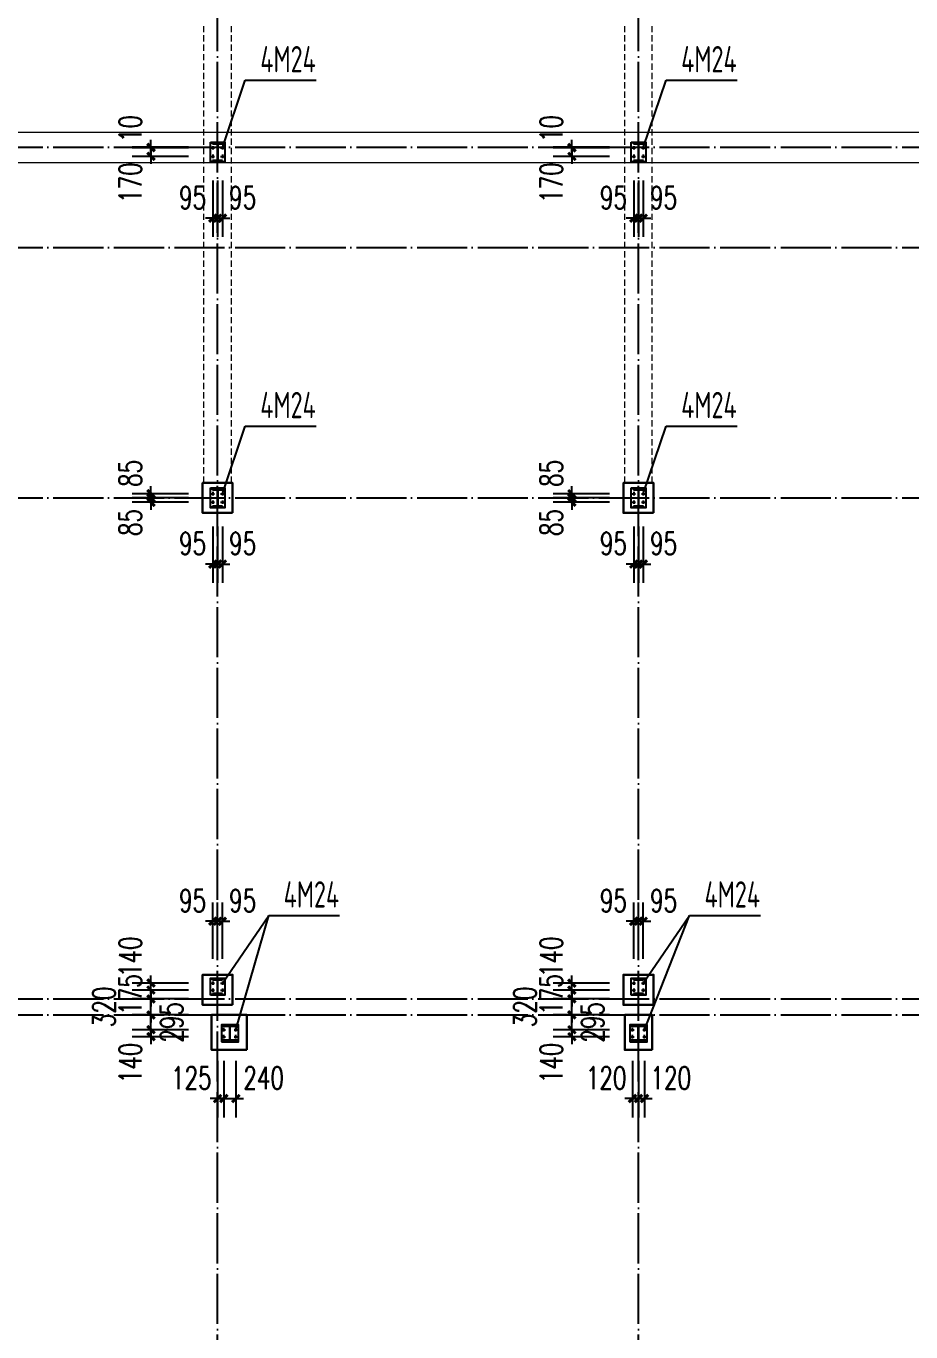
# Model space of a CAD drawing. Extents: x 712773 to 1022356, y -298958 to 209542.
# Drawn here: x 941569 to 959227, y -9565 to 16503 of the extents above; entities that cross this region are included whole.
import ezdxf

# ---------------------------------------------------------------- set-up
doc = ezdxf.new("R2010")
doc.units = 0
doc.header["$LTSCALE"] = 500
doc.header["$MEASUREMENT"] = 0
doc.linetypes.add('DOTE', pattern=[2.42, 2, -0.2, 0.02, -0.2])
doc.linetypes.add('HIDDEN', pattern=[0.375, 0.25, -0.125])
doc.layers.get('0').update_dxf_attribs({"linetype": 'CONTINUOUS'})
doc.layers.get('DEFPOINTS').update_dxf_attribs({"linetype": 'CONTINUOUS'})
for name, color, linetype, lineweight in [('0S-柱-线', 50, 'CONTINUOUS', 30), ('0S-梁-不可见', 4, 'HIDDEN', 18), ('0S-梁-线', 5, 'CONTINUOUS', 18), ('10', 7, 'CONTINUOUS', 18)]:
    doc.layers.add(name, color=color, linetype=linetype, lineweight=lineweight)
for name, color, linetype in [('DIM_LEAD', 3, 'CONTINUOUS'), ('DOTE', 1, 'DOTE'), ('PUB_DIM', 3, 'CONTINUOUS'), ('PUB_TEXT', 7, 'CONTINUOUS'), ('钢架', 7, 'CONTINUOUS')]:
    doc.layers.add(name, color=color, linetype=linetype)
doc.styles.add('_TCH_DIM_T3', font='SIMPLEX', dxfattribs={"width": 0.705882, "bigfont": 'GBCBIG'})
doc.styles.add('TSSD_Rein', font='tssdeng.shx', dxfattribs={"width": 0.7, "bigfont": 'hztxt.shx'})
doc.dimstyles.new('_TCH_ARCH&&150', dxfattribs={"dimtxt": 446.25, "dimasz": 150, "dimexe": 375, "dimexo": 450, "dimgap": 189.375, "dimtad": 1, "dimdec": 0, "dimzin": 0, "dimdsep": 46, "dimtxsty": '_TCH_DIM_T3', "dimblk": 'ARCHTICK', "dimcen": 0.09, "dimclrt": 7, "dimazin": 2, "dimtfac": 1, "dimtdec": 0, "dimtix": 1, "dimtmove": 2, "dimatfit": 3, "dimfxl": 0, "dimtolj": 1, "dimtzin": 0, "dimarcsym": 0})

# ---------------------------------------------------------------- blocks, each defined once
blk = doc.blocks.new('esggberbgsbgs')
for p, q in [((930681, -1545), (930751, -1545)), ((930716, -1510), (930716, -1580)), ((930871, -1545), (930941, -1545)), ((930906, -1510), (930906, -1580)), ((930681, -1685), (930751, -1685)), ((930716, -1650), (930716, -1720)), ((930871, -1685), (930941, -1685)), ((930906, -1650), (930906, -1720))]:
    blk.add_line(p, q)
at = {"layer": '10', "color": 1}
for centre in [(930716, -1545), (930906, -1545), (930716, -1685), (930906, -1685)]:
    blk.add_circle(centre, 13, dxfattribs=at)
blk = doc.blocks.new('segagvsegrgbes')
for p, q in [((930074, 1044), (930074, 974)), ((930264, 1044), (930264, 974)), ((930039, 1009), (930109, 1009)), ((930039, 839), (930109, 839)), ((930074, 874), (930074, 804)), ((930229, 1009), (930299, 1009)), ((930229, 839), (930299, 839)), ((930264, 874), (930264, 804))]:
    blk.add_line(p, q)
at = {"layer": '10', "color": 1}
for centre in [(930074, 1009), (930074, 839), (930264, 1009), (930264, 839)]:
    blk.add_circle(centre, 13, dxfattribs=at)
blk = doc.blocks.new('awtgagwega')
for p, q in [((1003782, -386323), (1003782, -386393)), ((1004022, -386323), (1004022, -386393)), ((1003747, -386358), (1003817, -386358)), ((1003747, -386498), (1003817, -386498)), ((1003782, -386463), (1003782, -386533)), ((1003987, -386358), (1004057, -386358)), ((1003987, -386498), (1004057, -386498)), ((1004022, -386463), (1004022, -386533))]:
    blk.add_line(p, q)
at = {"layer": '10', "color": 1}
for centre in [(1003782, -386358), (1003782, -386498), (1004022, -386358), (1004022, -386498)]:
    blk.add_circle(centre, 13, dxfattribs=at)
at = {"layer": '钢架', "color": 4}
for p, q in [((1003752, -386283), (1004052, -386283)), ((1003752, -386297), (1003752, -386283)), ((1003752, -386297), (1004052, -386297)), ((1003898, -386297), (1003898, -386559)), ((1003906, -386297), (1003906, -386559)), ((1004052, -386283), (1004052, -386297)), ((1004052, -386559), (1003752, -386559)), ((1003752, -386573), (1003752, -386559)), ((1004052, -386573), (1003752, -386573)), ((1004052, -386559), (1004052, -386573))]:
    blk.add_line(p, q, dxfattribs=at)
at = {"layer": '钢架'}
blk.add_lwpolyline([(1003732, -386258), (1004072, -386258), (1004072, -386598), (1003732, -386598)], close=True, dxfattribs=at)
blk = doc.blocks.new('sergsbgegberbsegb')
at = {"layer": '0S-梁-不可见'}
for p, q in [((1001890, -262753), (1001890, -253633)), ((1002440, -262753), (1002440, -253633)), ((1010290, -262753), (1010290, -253633)), ((1010840, -262753), (1010840, -253633))]:
    blk.add_line(p, q, dxfattribs=at)
at = {"layer": '0S-梁-线'}
for p, q in [((985245, -255753), (1027285, -255753)), ((985245, -256353), (1027285, -256353))]:
    blk.add_line(p, q, dxfattribs=at)
blk = doc.blocks.new('_ArchTick')
at = {"color": 0, "linetype": 'ByBlock', "const_width": 0.4}
blk.add_lwpolyline([(-0.5, -0.5), (0.5, 0.5)], dxfattribs=at)
blk = doc.blocks.new('*D719')
at = {"layer": 'DEFPOINTS', "color": 0, "transparency": 16777216}
for p in [(945296, 13868), (945391, 13868), (945391, 12668)]:
    blk.add_point(p, dxfattribs=at)
at = {"layer": 'PUB_DIM', "color": 0, "lineweight": -2, "transparency": 16777216}
for p, q in [((945296, 13418), (945296, 12293)), ((945391, 13418), (945391, 12293)), ((945296, 12668), (945146, 12668)), ((945296, 12668), (945391, 12668)), ((945391, 12668), (945541, 12668))]:
    blk.add_line(p, q, dxfattribs=at)
at = {"layer": 'PUB_DIM', "color": 0, "lineweight": -2, "transparency": 16777216, "xscale": 150, "yscale": 150, "zscale": 150}
blk.add_blockref('_ArchTick', (945296, 12668), dxfattribs=at)
at = {"layer": 'PUB_DIM', "color": 0, "lineweight": -2, "transparency": 16777216, "xscale": 150, "yscale": 150, "zscale": 150, "rotation": 180}
blk.add_blockref('_ArchTick', (945391, 12668), dxfattribs=at)
at = {"layer": 'PUB_DIM', "color": 7, "transparency": 16777216, "insert": (944891, 13080), "char_height": 446.2, "attachment_point": 5, "style": '_TCH_DIM_T3'}
blk.add_mtext('\\A1;95', dxfattribs=at)
blk = doc.blocks.new('*D720')
at = {"layer": 'DEFPOINTS', "color": 0, "transparency": 16777216}
for p in [(945391, 13868), (945486, 13868), (945486, 12668)]:
    blk.add_point(p, dxfattribs=at)
at = {"layer": 'PUB_DIM', "color": 0, "lineweight": -2, "transparency": 16777216}
for p, q in [((945391, 13418), (945391, 12293)), ((945486, 13418), (945486, 12293)), ((945391, 12668), (945241, 12668)), ((945391, 12668), (945486, 12668)), ((945486, 12668), (945636, 12668))]:
    blk.add_line(p, q, dxfattribs=at)
at = {"layer": 'PUB_DIM', "color": 0, "lineweight": -2, "transparency": 16777216, "xscale": 150, "yscale": 150, "zscale": 150}
blk.add_blockref('_ArchTick', (945391, 12668), dxfattribs=at)
at = {"layer": 'PUB_DIM', "color": 0, "lineweight": -2, "transparency": 16777216, "xscale": 150, "yscale": 150, "zscale": 150, "rotation": 180}
blk.add_blockref('_ArchTick', (945486, 12668), dxfattribs=at)
at = {"layer": 'PUB_DIM', "color": 7, "transparency": 16777216, "insert": (945891, 13080), "char_height": 446.2, "attachment_point": 5, "style": '_TCH_DIM_T3'}
blk.add_mtext('\\A1;95', dxfattribs=at)
blk = doc.blocks.new('*D721')
at = {"layer": 'DEFPOINTS', "color": 0, "transparency": 16777216}
for p in [(953696, 13868), (953791, 13868), (953791, 12668)]:
    blk.add_point(p, dxfattribs=at)
at = {"layer": 'PUB_DIM', "color": 0, "lineweight": -2, "transparency": 16777216}
for p, q in [((953696, 13418), (953696, 12293)), ((953791, 13418), (953791, 12293)), ((953696, 12668), (953546, 12668)), ((953696, 12668), (953791, 12668)), ((953791, 12668), (953941, 12668))]:
    blk.add_line(p, q, dxfattribs=at)
at = {"layer": 'PUB_DIM', "color": 0, "lineweight": -2, "transparency": 16777216, "xscale": 150, "yscale": 150, "zscale": 150}
blk.add_blockref('_ArchTick', (953696, 12668), dxfattribs=at)
at = {"layer": 'PUB_DIM', "color": 0, "lineweight": -2, "transparency": 16777216, "xscale": 150, "yscale": 150, "zscale": 150, "rotation": 180}
blk.add_blockref('_ArchTick', (953791, 12668), dxfattribs=at)
at = {"layer": 'PUB_DIM', "color": 7, "transparency": 16777216, "insert": (953291, 13080), "char_height": 446.2, "attachment_point": 5, "style": '_TCH_DIM_T3'}
blk.add_mtext('\\A1;95', dxfattribs=at)
blk = doc.blocks.new('*D722')
at = {"layer": 'DEFPOINTS', "color": 0, "transparency": 16777216}
for p in [(953791, 13868), (953886, 13868), (953886, 12668)]:
    blk.add_point(p, dxfattribs=at)
at = {"layer": 'PUB_DIM', "color": 0, "lineweight": -2, "transparency": 16777216}
for p, q in [((953791, 13418), (953791, 12293)), ((953886, 13418), (953886, 12293)), ((953791, 12668), (953641, 12668)), ((953791, 12668), (953886, 12668)), ((953886, 12668), (954036, 12668))]:
    blk.add_line(p, q, dxfattribs=at)
at = {"layer": 'PUB_DIM', "color": 0, "lineweight": -2, "transparency": 16777216, "xscale": 150, "yscale": 150, "zscale": 150}
blk.add_blockref('_ArchTick', (953791, 12668), dxfattribs=at)
at = {"layer": 'PUB_DIM', "color": 0, "lineweight": -2, "transparency": 16777216, "xscale": 150, "yscale": 150, "zscale": 150, "rotation": 180}
blk.add_blockref('_ArchTick', (953886, 12668), dxfattribs=at)
at = {"layer": 'PUB_DIM', "color": 7, "transparency": 16777216, "insert": (954291, 13080), "char_height": 446.2, "attachment_point": 5, "style": '_TCH_DIM_T3'}
blk.add_mtext('\\A1;95', dxfattribs=at)
blk = doc.blocks.new('*D735')
at = {"layer": 'DEFPOINTS', "color": 0, "transparency": 16777216}
for p in [(945296, 6963), (945391, 6963), (945391, 5763)]:
    blk.add_point(p, dxfattribs=at)
at = {"layer": 'PUB_DIM', "color": 0, "lineweight": -2, "transparency": 16777216}
for p, q in [((945296, 6513), (945296, 5388)), ((945391, 6513), (945391, 5388)), ((945296, 5763), (945146, 5763)), ((945296, 5763), (945391, 5763)), ((945391, 5763), (945541, 5763))]:
    blk.add_line(p, q, dxfattribs=at)
at = {"layer": 'PUB_DIM', "color": 0, "lineweight": -2, "transparency": 16777216, "xscale": 150, "yscale": 150, "zscale": 150}
blk.add_blockref('_ArchTick', (945296, 5763), dxfattribs=at)
at = {"layer": 'PUB_DIM', "color": 0, "lineweight": -2, "transparency": 16777216, "xscale": 150, "yscale": 150, "zscale": 150, "rotation": 180}
blk.add_blockref('_ArchTick', (945391, 5763), dxfattribs=at)
at = {"layer": 'PUB_DIM', "color": 7, "transparency": 16777216, "insert": (944891, 6175), "char_height": 446.2, "attachment_point": 5, "style": '_TCH_DIM_T3'}
blk.add_mtext('\\A1;95', dxfattribs=at)
blk = doc.blocks.new('*D736')
at = {"layer": 'DEFPOINTS', "color": 0, "transparency": 16777216}
for p in [(945391, 6963), (945486, 6963), (945486, 5763)]:
    blk.add_point(p, dxfattribs=at)
at = {"layer": 'PUB_DIM', "color": 0, "lineweight": -2, "transparency": 16777216}
for p, q in [((945391, 6513), (945391, 5388)), ((945486, 6513), (945486, 5388)), ((945391, 5763), (945241, 5763)), ((945391, 5763), (945486, 5763)), ((945486, 5763), (945636, 5763))]:
    blk.add_line(p, q, dxfattribs=at)
at = {"layer": 'PUB_DIM', "color": 0, "lineweight": -2, "transparency": 16777216, "xscale": 150, "yscale": 150, "zscale": 150}
blk.add_blockref('_ArchTick', (945391, 5763), dxfattribs=at)
at = {"layer": 'PUB_DIM', "color": 0, "lineweight": -2, "transparency": 16777216, "xscale": 150, "yscale": 150, "zscale": 150, "rotation": 180}
blk.add_blockref('_ArchTick', (945486, 5763), dxfattribs=at)
at = {"layer": 'PUB_DIM', "color": 7, "transparency": 16777216, "insert": (945891, 6175), "char_height": 446.2, "attachment_point": 5, "style": '_TCH_DIM_T3'}
blk.add_mtext('\\A1;95', dxfattribs=at)
blk = doc.blocks.new('*D737')
at = {"layer": 'DEFPOINTS', "color": 0, "transparency": 16777216}
for p in [(944061, 7083), (945261, 7083), (945261, 6998)]:
    blk.add_point(p, dxfattribs=at)
at = {"layer": 'PUB_DIM', "color": 0, "lineweight": -2, "transparency": 16777216}
for p, q in [((944811, 7083), (943686, 7083)), ((944061, 7083), (944061, 7233)), ((944061, 6998), (944061, 7083)), ((944811, 6998), (943686, 6998)), ((944061, 6998), (944061, 6848))]:
    blk.add_line(p, q, dxfattribs=at)
at = {"layer": 'PUB_DIM', "color": 0, "lineweight": -2, "transparency": 16777216, "xscale": 150, "yscale": 150, "zscale": 150}
for p, rotation in [((944061, 7083), 270), ((944061, 6998), 90)]:
    blk.add_blockref('_ArchTick', p, dxfattribs=dict(at, rotation=rotation))
at = {"layer": 'PUB_DIM', "color": 7, "transparency": 16777216, "insert": (943649, 6593), "char_height": 446.2, "attachment_point": 5, "rotation": 90, "style": '_TCH_DIM_T3'}
blk.add_mtext('\\A1;85', dxfattribs=at)
blk = doc.blocks.new('*D738')
at = {"layer": 'DEFPOINTS', "color": 0, "transparency": 16777216}
for p in [(944061, 7168), (945261, 7168), (945261, 7083)]:
    blk.add_point(p, dxfattribs=at)
at = {"layer": 'PUB_DIM', "color": 0, "lineweight": -2, "transparency": 16777216}
for p, q in [((944061, 7168), (944061, 7318)), ((944811, 7168), (943686, 7168)), ((944811, 7083), (943686, 7083)), ((944061, 7083), (944061, 7168)), ((944061, 7083), (944061, 6933))]:
    blk.add_line(p, q, dxfattribs=at)
at = {"layer": 'PUB_DIM', "color": 0, "lineweight": -2, "transparency": 16777216, "xscale": 150, "yscale": 150, "zscale": 150}
for p, rotation in [((944061, 7168), 270), ((944061, 7083), 90)]:
    blk.add_blockref('_ArchTick', p, dxfattribs=dict(at, rotation=rotation))
at = {"layer": 'PUB_DIM', "color": 7, "transparency": 16777216, "insert": (943649, 7573), "char_height": 446.2, "attachment_point": 5, "rotation": 90, "style": '_TCH_DIM_T3'}
blk.add_mtext('\\A1;85', dxfattribs=at)
blk = doc.blocks.new('*D739')
at = {"layer": 'DEFPOINTS', "color": 0, "transparency": 16777216}
for p in [(953696, 6963), (953791, 6963), (953791, 5763)]:
    blk.add_point(p, dxfattribs=at)
at = {"layer": 'PUB_DIM', "color": 0, "lineweight": -2, "transparency": 16777216}
for p, q in [((953696, 6513), (953696, 5388)), ((953791, 6513), (953791, 5388)), ((953696, 5763), (953546, 5763)), ((953696, 5763), (953791, 5763)), ((953791, 5763), (953941, 5763))]:
    blk.add_line(p, q, dxfattribs=at)
at = {"layer": 'PUB_DIM', "color": 0, "lineweight": -2, "transparency": 16777216, "xscale": 150, "yscale": 150, "zscale": 150}
blk.add_blockref('_ArchTick', (953696, 5763), dxfattribs=at)
at = {"layer": 'PUB_DIM', "color": 0, "lineweight": -2, "transparency": 16777216, "xscale": 150, "yscale": 150, "zscale": 150, "rotation": 180}
blk.add_blockref('_ArchTick', (953791, 5763), dxfattribs=at)
at = {"layer": 'PUB_DIM', "color": 7, "transparency": 16777216, "insert": (953291, 6175), "char_height": 446.2, "attachment_point": 5, "style": '_TCH_DIM_T3'}
blk.add_mtext('\\A1;95', dxfattribs=at)
blk = doc.blocks.new('*D740')
at = {"layer": 'DEFPOINTS', "color": 0, "transparency": 16777216}
for p in [(953791, 6963), (953886, 6963), (953886, 5763)]:
    blk.add_point(p, dxfattribs=at)
at = {"layer": 'PUB_DIM', "color": 0, "lineweight": -2, "transparency": 16777216}
for p, q in [((953791, 6513), (953791, 5388)), ((953886, 6513), (953886, 5388)), ((953791, 5763), (953641, 5763)), ((953791, 5763), (953886, 5763)), ((953886, 5763), (954036, 5763))]:
    blk.add_line(p, q, dxfattribs=at)
at = {"layer": 'PUB_DIM', "color": 0, "lineweight": -2, "transparency": 16777216, "xscale": 150, "yscale": 150, "zscale": 150}
blk.add_blockref('_ArchTick', (953791, 5763), dxfattribs=at)
at = {"layer": 'PUB_DIM', "color": 0, "lineweight": -2, "transparency": 16777216, "xscale": 150, "yscale": 150, "zscale": 150, "rotation": 180}
blk.add_blockref('_ArchTick', (953886, 5763), dxfattribs=at)
at = {"layer": 'PUB_DIM', "color": 7, "transparency": 16777216, "insert": (954291, 6175), "char_height": 446.2, "attachment_point": 5, "style": '_TCH_DIM_T3'}
blk.add_mtext('\\A1;95', dxfattribs=at)
blk = doc.blocks.new('*D741')
at = {"layer": 'DEFPOINTS', "color": 0, "transparency": 16777216}
for p in [(952461, 7083), (953661, 7083), (953661, 6998)]:
    blk.add_point(p, dxfattribs=at)
at = {"layer": 'PUB_DIM', "color": 0, "lineweight": -2, "transparency": 16777216}
for p, q in [((953211, 7083), (952086, 7083)), ((952461, 7083), (952461, 7233)), ((952461, 6998), (952461, 7083)), ((953211, 6998), (952086, 6998)), ((952461, 6998), (952461, 6848))]:
    blk.add_line(p, q, dxfattribs=at)
at = {"layer": 'PUB_DIM', "color": 0, "lineweight": -2, "transparency": 16777216, "xscale": 150, "yscale": 150, "zscale": 150}
for p, rotation in [((952461, 7083), 270), ((952461, 6998), 90)]:
    blk.add_blockref('_ArchTick', p, dxfattribs=dict(at, rotation=rotation))
at = {"layer": 'PUB_DIM', "color": 7, "transparency": 16777216, "insert": (952049, 6593), "char_height": 446.2, "attachment_point": 5, "rotation": 90, "style": '_TCH_DIM_T3'}
blk.add_mtext('\\A1;85', dxfattribs=at)
blk = doc.blocks.new('*D742')
at = {"layer": 'DEFPOINTS', "color": 0, "transparency": 16777216}
for p in [(952461, 7168), (953661, 7168), (953661, 7083)]:
    blk.add_point(p, dxfattribs=at)
at = {"layer": 'PUB_DIM', "color": 0, "lineweight": -2, "transparency": 16777216}
for p, q in [((952461, 7168), (952461, 7318)), ((953211, 7168), (952086, 7168)), ((953211, 7083), (952086, 7083)), ((952461, 7083), (952461, 7168)), ((952461, 7083), (952461, 6933))]:
    blk.add_line(p, q, dxfattribs=at)
at = {"layer": 'PUB_DIM', "color": 0, "lineweight": -2, "transparency": 16777216, "xscale": 150, "yscale": 150, "zscale": 150}
for p, rotation in [((952461, 7168), 270), ((952461, 7083), 90)]:
    blk.add_blockref('_ArchTick', p, dxfattribs=dict(at, rotation=rotation))
at = {"layer": 'PUB_DIM', "color": 7, "transparency": 16777216, "insert": (952049, 7573), "char_height": 446.2, "attachment_point": 5, "rotation": 90, "style": '_TCH_DIM_T3'}
blk.add_mtext('\\A1;85', dxfattribs=at)
blk = doc.blocks.new('*D759')
at = {"layer": 'DEFPOINTS', "color": 0, "transparency": 16777216}
for p in [(945391, -3707), (945516, -3707), (945516, -4907)]:
    blk.add_point(p, dxfattribs=at)
at = {"layer": 'PUB_DIM', "color": 0, "lineweight": -2, "transparency": 16777216}
for p, q in [((945391, -4157), (945391, -5282)), ((945516, -4157), (945516, -5282)), ((945391, -4907), (945241, -4907)), ((945391, -4907), (945516, -4907)), ((945516, -4907), (945666, -4907))]:
    blk.add_line(p, q, dxfattribs=at)
at = {"layer": 'PUB_DIM', "color": 0, "lineweight": -2, "transparency": 16777216, "xscale": 150, "yscale": 150, "zscale": 150}
blk.add_blockref('_ArchTick', (945391, -4907), dxfattribs=at)
at = {"layer": 'PUB_DIM', "color": 0, "lineweight": -2, "transparency": 16777216, "xscale": 150, "yscale": 150, "zscale": 150, "rotation": 180}
blk.add_blockref('_ArchTick', (945516, -4907), dxfattribs=at)
at = {"layer": 'PUB_DIM', "color": 7, "transparency": 16777216, "insert": (944866, -4495), "char_height": 446.2, "attachment_point": 5, "style": '_TCH_DIM_T3'}
blk.add_mtext('\\A1;125', dxfattribs=at)
blk = doc.blocks.new('*D760')
at = {"layer": 'DEFPOINTS', "color": 0, "transparency": 16777216}
for p in [(945516, -3707), (945756, -3707), (945756, -4907)]:
    blk.add_point(p, dxfattribs=at)
at = {"layer": 'PUB_DIM', "color": 0, "lineweight": -2, "transparency": 16777216}
for p, q in [((945516, -4157), (945516, -5282)), ((945756, -4157), (945756, -5282)), ((945516, -4907), (945366, -4907)), ((945516, -4907), (945756, -4907)), ((945756, -4907), (945906, -4907))]:
    blk.add_line(p, q, dxfattribs=at)
at = {"layer": 'PUB_DIM', "color": 0, "lineweight": -2, "transparency": 16777216, "xscale": 150, "yscale": 150, "zscale": 150}
blk.add_blockref('_ArchTick', (945516, -4907), dxfattribs=at)
at = {"layer": 'PUB_DIM', "color": 0, "lineweight": -2, "transparency": 16777216, "xscale": 150, "yscale": 150, "zscale": 150, "rotation": 180}
blk.add_blockref('_ArchTick', (945756, -4907), dxfattribs=at)
at = {"layer": 'PUB_DIM', "color": 7, "transparency": 16777216, "insert": (946311, -4495), "char_height": 446.2, "attachment_point": 5, "style": '_TCH_DIM_T3'}
blk.add_mtext('\\A1;240', dxfattribs=at)
blk = doc.blocks.new('*D761')
at = {"layer": 'DEFPOINTS', "color": 0, "transparency": 16777216}
for p in [(944061, -2602), (945261, -2602), (945261, -2742)]:
    blk.add_point(p, dxfattribs=at)
at = {"layer": 'PUB_DIM', "color": 0, "lineweight": -2, "transparency": 16777216}
for p, q in [((944811, -2602), (943686, -2602)), ((944061, -2602), (944061, -2452)), ((944061, -2742), (944061, -2602)), ((944811, -2742), (943686, -2742)), ((944061, -2742), (944061, -2892))]:
    blk.add_line(p, q, dxfattribs=at)
at = {"layer": 'PUB_DIM', "color": 0, "lineweight": -2, "transparency": 16777216, "xscale": 150, "yscale": 150, "zscale": 150}
for p, rotation in [((944061, -2602), 270), ((944061, -2742), 90)]:
    blk.add_blockref('_ArchTick', p, dxfattribs=dict(at, rotation=rotation))
at = {"layer": 'PUB_DIM', "color": 7, "transparency": 16777216, "insert": (943649, -2077), "char_height": 446.2, "attachment_point": 5, "rotation": 90, "style": '_TCH_DIM_T3'}
blk.add_mtext('\\A1;140', dxfattribs=at)
blk = doc.blocks.new('*D762')
at = {"layer": 'DEFPOINTS', "color": 0, "transparency": 16777216}
for p in [(944061, -2742), (945261, -2742), (945261, -2917)]:
    blk.add_point(p, dxfattribs=at)
at = {"layer": 'PUB_DIM', "color": 0, "lineweight": -2, "transparency": 16777216}
for p, q in [((944061, -2742), (944061, -2592)), ((944811, -2742), (943686, -2742)), ((944061, -2917), (944061, -2742)), ((944811, -2917), (943686, -2917)), ((944061, -2917), (944061, -3067))]:
    blk.add_line(p, q, dxfattribs=at)
at = {"layer": 'PUB_DIM', "color": 0, "lineweight": -2, "transparency": 16777216, "xscale": 150, "yscale": 150, "zscale": 150}
for p, rotation in [((944061, -2742), 270), ((944061, -2917), 90)]:
    blk.add_blockref('_ArchTick', p, dxfattribs=dict(at, rotation=rotation))
at = {"layer": 'PUB_DIM', "color": 7, "transparency": 16777216, "insert": (943649, -2830), "char_height": 446.2, "attachment_point": 5, "rotation": 90, "style": '_TCH_DIM_T3'}
blk.add_mtext('\\A1;175', dxfattribs=at)
blk = doc.blocks.new('*D763')
at = {"layer": 'DEFPOINTS', "color": 0, "transparency": 16777216}
for p in [(944061, -2917), (945261, -2917), (945261, -3237)]:
    blk.add_point(p, dxfattribs=at)
at = {"layer": 'PUB_DIM', "color": 0, "lineweight": -2, "transparency": 16777216}
for p, q in [((944061, -2917), (944061, -2767)), ((944811, -2917), (943686, -2917)), ((944061, -3237), (944061, -2917)), ((944811, -3237), (943686, -3237)), ((944061, -3237), (944061, -3387))]:
    blk.add_line(p, q, dxfattribs=at)
at = {"layer": 'PUB_DIM', "color": 0, "lineweight": -2, "transparency": 16777216, "xscale": 150, "yscale": 150, "zscale": 150}
for p, rotation in [((944061, -2917), 270), ((944061, -3237), 90)]:
    blk.add_blockref('_ArchTick', p, dxfattribs=dict(at, rotation=rotation))
at = {"layer": 'PUB_DIM', "color": 7, "transparency": 16777216, "insert": (943124, -3077), "char_height": 446.2, "attachment_point": 5, "rotation": 90, "style": '_TCH_DIM_T3'}
blk.add_mtext('\\A1;320', dxfattribs=at)
blk = doc.blocks.new('*D764')
at = {"layer": 'DEFPOINTS', "color": 0, "transparency": 16777216}
for p in [(944061, -3237), (945261, -3237), (945261, -3532)]:
    blk.add_point(p, dxfattribs=at)
at = {"layer": 'PUB_DIM', "color": 0, "lineweight": -2, "transparency": 16777216}
for p, q in [((944061, -3237), (944061, -3087)), ((944811, -3237), (943686, -3237)), ((944061, -3532), (944061, -3237)), ((944811, -3532), (943686, -3532)), ((944061, -3532), (944061, -3682))]:
    blk.add_line(p, q, dxfattribs=at)
at = {"layer": 'PUB_DIM', "color": 0, "lineweight": -2, "transparency": 16777216, "xscale": 150, "yscale": 150, "zscale": 150}
for p, rotation in [((944061, -3237), 270), ((944061, -3532), 90)]:
    blk.add_blockref('_ArchTick', p, dxfattribs=dict(at, rotation=rotation))
at = {"layer": 'PUB_DIM', "color": 7, "transparency": 16777216, "insert": (944474, -3385), "char_height": 446.2, "attachment_point": 5, "rotation": 90, "style": '_TCH_DIM_T3'}
blk.add_mtext('\\A1;295', dxfattribs=at)
blk = doc.blocks.new('*D765')
at = {"layer": 'DEFPOINTS', "color": 0, "transparency": 16777216}
for p in [(944061, -3532), (945261, -3532), (945261, -3672)]:
    blk.add_point(p, dxfattribs=at)
at = {"layer": 'PUB_DIM', "color": 0, "lineweight": -2, "transparency": 16777216}
for p, q in [((944061, -3532), (944061, -3382)), ((944811, -3532), (943686, -3532)), ((944061, -3672), (944061, -3532)), ((944811, -3672), (943686, -3672)), ((944061, -3672), (944061, -3822))]:
    blk.add_line(p, q, dxfattribs=at)
at = {"layer": 'PUB_DIM', "color": 0, "lineweight": -2, "transparency": 16777216, "xscale": 150, "yscale": 150, "zscale": 150}
for p, rotation in [((944061, -3532), 270), ((944061, -3672), 90)]:
    blk.add_blockref('_ArchTick', p, dxfattribs=dict(at, rotation=rotation))
at = {"layer": 'PUB_DIM', "color": 7, "transparency": 16777216, "insert": (943649, -4197), "char_height": 446.2, "attachment_point": 5, "rotation": 90, "style": '_TCH_DIM_T3'}
blk.add_mtext('\\A1;140', dxfattribs=at)
blk = doc.blocks.new('*D766')
at = {"layer": 'DEFPOINTS', "color": 0, "transparency": 16777216}
for p in [(945391, -1367), (945296, -2567), (945391, -2567)]:
    blk.add_point(p, dxfattribs=at)
at = {"layer": 'PUB_DIM', "color": 0, "lineweight": -2, "transparency": 16777216}
for p, q in [((945296, -2117), (945296, -992)), ((945391, -2117), (945391, -992)), ((945296, -1367), (945146, -1367)), ((945296, -1367), (945391, -1367)), ((945391, -1367), (945541, -1367))]:
    blk.add_line(p, q, dxfattribs=at)
at = {"layer": 'PUB_DIM', "color": 0, "lineweight": -2, "transparency": 16777216, "xscale": 150, "yscale": 150, "zscale": 150}
blk.add_blockref('_ArchTick', (945296, -1367), dxfattribs=at)
at = {"layer": 'PUB_DIM', "color": 0, "lineweight": -2, "transparency": 16777216, "xscale": 150, "yscale": 150, "zscale": 150, "rotation": 180}
blk.add_blockref('_ArchTick', (945391, -1367), dxfattribs=at)
at = {"layer": 'PUB_DIM', "color": 7, "transparency": 16777216, "insert": (944891, -955), "char_height": 446.2, "attachment_point": 5, "style": '_TCH_DIM_T3'}
blk.add_mtext('\\A1;95', dxfattribs=at)
blk = doc.blocks.new('*D767')
at = {"layer": 'DEFPOINTS', "color": 0, "transparency": 16777216}
for p in [(945486, -1367), (945391, -2567), (945486, -2567)]:
    blk.add_point(p, dxfattribs=at)
at = {"layer": 'PUB_DIM', "color": 0, "lineweight": -2, "transparency": 16777216}
for p, q in [((945391, -2117), (945391, -992)), ((945486, -2117), (945486, -992)), ((945391, -1367), (945241, -1367)), ((945391, -1367), (945486, -1367)), ((945486, -1367), (945636, -1367))]:
    blk.add_line(p, q, dxfattribs=at)
at = {"layer": 'PUB_DIM', "color": 0, "lineweight": -2, "transparency": 16777216, "xscale": 150, "yscale": 150, "zscale": 150}
blk.add_blockref('_ArchTick', (945391, -1367), dxfattribs=at)
at = {"layer": 'PUB_DIM', "color": 0, "lineweight": -2, "transparency": 16777216, "xscale": 150, "yscale": 150, "zscale": 150, "rotation": 180}
blk.add_blockref('_ArchTick', (945486, -1367), dxfattribs=at)
at = {"layer": 'PUB_DIM', "color": 7, "transparency": 16777216, "insert": (945891, -955), "char_height": 446.2, "attachment_point": 5, "style": '_TCH_DIM_T3'}
blk.add_mtext('\\A1;95', dxfattribs=at)
blk = doc.blocks.new('*D768')
at = {"layer": 'DEFPOINTS', "color": 0, "transparency": 16777216}
for p in [(952461, -2602), (953661, -2602), (953661, -2742)]:
    blk.add_point(p, dxfattribs=at)
at = {"layer": 'PUB_DIM', "color": 0, "lineweight": -2, "transparency": 16777216}
for p, q in [((953211, -2602), (952086, -2602)), ((952461, -2602), (952461, -2452)), ((952461, -2742), (952461, -2602)), ((953211, -2742), (952086, -2742)), ((952461, -2742), (952461, -2892))]:
    blk.add_line(p, q, dxfattribs=at)
at = {"layer": 'PUB_DIM', "color": 0, "lineweight": -2, "transparency": 16777216, "xscale": 150, "yscale": 150, "zscale": 150}
for p, rotation in [((952461, -2602), 270), ((952461, -2742), 90)]:
    blk.add_blockref('_ArchTick', p, dxfattribs=dict(at, rotation=rotation))
at = {"layer": 'PUB_DIM', "color": 7, "transparency": 16777216, "insert": (952049, -2077), "char_height": 446.2, "attachment_point": 5, "rotation": 90, "style": '_TCH_DIM_T3'}
blk.add_mtext('\\A1;140', dxfattribs=at)
blk = doc.blocks.new('*D769')
at = {"layer": 'DEFPOINTS', "color": 0, "transparency": 16777216}
for p in [(952461, -2742), (953661, -2742), (953661, -2917)]:
    blk.add_point(p, dxfattribs=at)
at = {"layer": 'PUB_DIM', "color": 0, "lineweight": -2, "transparency": 16777216}
for p, q in [((952461, -2742), (952461, -2592)), ((953211, -2742), (952086, -2742)), ((952461, -2917), (952461, -2742)), ((953211, -2917), (952086, -2917)), ((952461, -2917), (952461, -3067))]:
    blk.add_line(p, q, dxfattribs=at)
at = {"layer": 'PUB_DIM', "color": 0, "lineweight": -2, "transparency": 16777216, "xscale": 150, "yscale": 150, "zscale": 150}
for p, rotation in [((952461, -2742), 270), ((952461, -2917), 90)]:
    blk.add_blockref('_ArchTick', p, dxfattribs=dict(at, rotation=rotation))
at = {"layer": 'PUB_DIM', "color": 7, "transparency": 16777216, "insert": (952049, -2830), "char_height": 446.2, "attachment_point": 5, "rotation": 90, "style": '_TCH_DIM_T3'}
blk.add_mtext('\\A1;175', dxfattribs=at)
blk = doc.blocks.new('*D770')
at = {"layer": 'DEFPOINTS', "color": 0, "transparency": 16777216}
for p in [(952461, -2917), (953661, -2917), (953661, -3237)]:
    blk.add_point(p, dxfattribs=at)
at = {"layer": 'PUB_DIM', "color": 0, "lineweight": -2, "transparency": 16777216}
for p, q in [((952461, -2917), (952461, -2767)), ((953211, -2917), (952086, -2917)), ((952461, -3237), (952461, -2917)), ((953211, -3237), (952086, -3237)), ((952461, -3237), (952461, -3387))]:
    blk.add_line(p, q, dxfattribs=at)
at = {"layer": 'PUB_DIM', "color": 0, "lineweight": -2, "transparency": 16777216, "xscale": 150, "yscale": 150, "zscale": 150}
for p, rotation in [((952461, -2917), 270), ((952461, -3237), 90)]:
    blk.add_blockref('_ArchTick', p, dxfattribs=dict(at, rotation=rotation))
at = {"layer": 'PUB_DIM', "color": 7, "transparency": 16777216, "insert": (951524, -3077), "char_height": 446.2, "attachment_point": 5, "rotation": 90, "style": '_TCH_DIM_T3'}
blk.add_mtext('\\A1;320', dxfattribs=at)
blk = doc.blocks.new('*D771')
at = {"layer": 'DEFPOINTS', "color": 0, "transparency": 16777216}
for p in [(952461, -3237), (953661, -3237), (953661, -3532)]:
    blk.add_point(p, dxfattribs=at)
at = {"layer": 'PUB_DIM', "color": 0, "lineweight": -2, "transparency": 16777216}
for p, q in [((952461, -3237), (952461, -3087)), ((953211, -3237), (952086, -3237)), ((952461, -3532), (952461, -3237)), ((953211, -3532), (952086, -3532)), ((952461, -3532), (952461, -3682))]:
    blk.add_line(p, q, dxfattribs=at)
at = {"layer": 'PUB_DIM', "color": 0, "lineweight": -2, "transparency": 16777216, "xscale": 150, "yscale": 150, "zscale": 150}
for p, rotation in [((952461, -3237), 270), ((952461, -3532), 90)]:
    blk.add_blockref('_ArchTick', p, dxfattribs=dict(at, rotation=rotation))
at = {"layer": 'PUB_DIM', "color": 7, "transparency": 16777216, "insert": (952874, -3385), "char_height": 446.2, "attachment_point": 5, "rotation": 90, "style": '_TCH_DIM_T3'}
blk.add_mtext('\\A1;295', dxfattribs=at)
blk = doc.blocks.new('*D772')
at = {"layer": 'DEFPOINTS', "color": 0, "transparency": 16777216}
for p in [(952461, -3532), (953661, -3532), (953661, -3672)]:
    blk.add_point(p, dxfattribs=at)
at = {"layer": 'PUB_DIM', "color": 0, "lineweight": -2, "transparency": 16777216}
for p, q in [((952461, -3532), (952461, -3382)), ((953211, -3532), (952086, -3532)), ((952461, -3672), (952461, -3532)), ((953211, -3672), (952086, -3672)), ((952461, -3672), (952461, -3822))]:
    blk.add_line(p, q, dxfattribs=at)
at = {"layer": 'PUB_DIM', "color": 0, "lineweight": -2, "transparency": 16777216, "xscale": 150, "yscale": 150, "zscale": 150}
for p, rotation in [((952461, -3532), 270), ((952461, -3672), 90)]:
    blk.add_blockref('_ArchTick', p, dxfattribs=dict(at, rotation=rotation))
at = {"layer": 'PUB_DIM', "color": 7, "transparency": 16777216, "insert": (952049, -4197), "char_height": 446.2, "attachment_point": 5, "rotation": 90, "style": '_TCH_DIM_T3'}
blk.add_mtext('\\A1;140', dxfattribs=at)
blk = doc.blocks.new('*D773')
at = {"layer": 'DEFPOINTS', "color": 0, "transparency": 16777216}
for p in [(953791, -1367), (953696, -2567), (953791, -2567)]:
    blk.add_point(p, dxfattribs=at)
at = {"layer": 'PUB_DIM', "color": 0, "lineweight": -2, "transparency": 16777216}
for p, q in [((953696, -2117), (953696, -992)), ((953791, -2117), (953791, -992)), ((953696, -1367), (953546, -1367)), ((953696, -1367), (953791, -1367)), ((953791, -1367), (953941, -1367))]:
    blk.add_line(p, q, dxfattribs=at)
at = {"layer": 'PUB_DIM', "color": 0, "lineweight": -2, "transparency": 16777216, "xscale": 150, "yscale": 150, "zscale": 150}
blk.add_blockref('_ArchTick', (953696, -1367), dxfattribs=at)
at = {"layer": 'PUB_DIM', "color": 0, "lineweight": -2, "transparency": 16777216, "xscale": 150, "yscale": 150, "zscale": 150, "rotation": 180}
blk.add_blockref('_ArchTick', (953791, -1367), dxfattribs=at)
at = {"layer": 'PUB_DIM', "color": 7, "transparency": 16777216, "insert": (953291, -955), "char_height": 446.2, "attachment_point": 5, "style": '_TCH_DIM_T3'}
blk.add_mtext('\\A1;95', dxfattribs=at)
blk = doc.blocks.new('*D774')
at = {"layer": 'DEFPOINTS', "color": 0, "transparency": 16777216}
for p in [(953886, -1367), (953791, -2567), (953886, -2567)]:
    blk.add_point(p, dxfattribs=at)
at = {"layer": 'PUB_DIM', "color": 0, "lineweight": -2, "transparency": 16777216}
for p, q in [((953791, -2117), (953791, -992)), ((953886, -2117), (953886, -992)), ((953791, -1367), (953641, -1367)), ((953791, -1367), (953886, -1367)), ((953886, -1367), (954036, -1367))]:
    blk.add_line(p, q, dxfattribs=at)
at = {"layer": 'PUB_DIM', "color": 0, "lineweight": -2, "transparency": 16777216, "xscale": 150, "yscale": 150, "zscale": 150}
blk.add_blockref('_ArchTick', (953791, -1367), dxfattribs=at)
at = {"layer": 'PUB_DIM', "color": 0, "lineweight": -2, "transparency": 16777216, "xscale": 150, "yscale": 150, "zscale": 150, "rotation": 180}
blk.add_blockref('_ArchTick', (953886, -1367), dxfattribs=at)
at = {"layer": 'PUB_DIM', "color": 7, "transparency": 16777216, "insert": (954291, -955), "char_height": 446.2, "attachment_point": 5, "style": '_TCH_DIM_T3'}
blk.add_mtext('\\A1;95', dxfattribs=at)
blk = doc.blocks.new('*D775')
at = {"layer": 'DEFPOINTS', "color": 0, "transparency": 16777216}
for p in [(953671, -3707), (953791, -3707), (953791, -4907)]:
    blk.add_point(p, dxfattribs=at)
at = {"layer": 'PUB_DIM', "color": 0, "lineweight": -2, "transparency": 16777216}
for p, q in [((953671, -4157), (953671, -5282)), ((953791, -4157), (953791, -5282)), ((953671, -4907), (953521, -4907)), ((953671, -4907), (953791, -4907)), ((953791, -4907), (953941, -4907))]:
    blk.add_line(p, q, dxfattribs=at)
at = {"layer": 'PUB_DIM', "color": 0, "lineweight": -2, "transparency": 16777216, "xscale": 150, "yscale": 150, "zscale": 150}
blk.add_blockref('_ArchTick', (953671, -4907), dxfattribs=at)
at = {"layer": 'PUB_DIM', "color": 0, "lineweight": -2, "transparency": 16777216, "xscale": 150, "yscale": 150, "zscale": 150, "rotation": 180}
blk.add_blockref('_ArchTick', (953791, -4907), dxfattribs=at)
at = {"layer": 'PUB_DIM', "color": 7, "transparency": 16777216, "insert": (953146, -4495), "char_height": 446.2, "attachment_point": 5, "style": '_TCH_DIM_T3'}
blk.add_mtext('\\A1;120', dxfattribs=at)
blk = doc.blocks.new('*D776')
at = {"layer": 'DEFPOINTS', "color": 0, "transparency": 16777216}
for p in [(953791, -3707), (953911, -3707), (953911, -4907)]:
    blk.add_point(p, dxfattribs=at)
at = {"layer": 'PUB_DIM', "color": 0, "lineweight": -2, "transparency": 16777216}
for p, q in [((953791, -4157), (953791, -5282)), ((953911, -4157), (953911, -5282)), ((953791, -4907), (953641, -4907)), ((953791, -4907), (953911, -4907)), ((953911, -4907), (954061, -4907))]:
    blk.add_line(p, q, dxfattribs=at)
at = {"layer": 'PUB_DIM', "color": 0, "lineweight": -2, "transparency": 16777216, "xscale": 150, "yscale": 150, "zscale": 150}
blk.add_blockref('_ArchTick', (953791, -4907), dxfattribs=at)
at = {"layer": 'PUB_DIM', "color": 0, "lineweight": -2, "transparency": 16777216, "xscale": 150, "yscale": 150, "zscale": 150, "rotation": 180}
blk.add_blockref('_ArchTick', (953911, -4907), dxfattribs=at)
at = {"layer": 'PUB_DIM', "color": 7, "transparency": 16777216, "insert": (954436, -4495), "char_height": 446.2, "attachment_point": 5, "style": '_TCH_DIM_T3'}
blk.add_mtext('\\A1;120', dxfattribs=at)
blk = doc.blocks.new('*D814')
at = {"layer": 'DEFPOINTS', "color": 0, "transparency": 16777216}
for p in [(944061, 14073), (945261, 14073), (945261, 13903)]:
    blk.add_point(p, dxfattribs=at)
at = {"layer": 'PUB_DIM', "color": 0, "lineweight": -2, "transparency": 16777216}
for p, q in [((944061, 14073), (944061, 14223)), ((944811, 14073), (943686, 14073)), ((944811, 13903), (943686, 13903)), ((944061, 13903), (944061, 14073)), ((944061, 13903), (944061, 13753))]:
    blk.add_line(p, q, dxfattribs=at)
at = {"layer": 'PUB_DIM', "color": 0, "lineweight": -2, "transparency": 16777216, "xscale": 150, "yscale": 150, "zscale": 150}
for p, rotation in [((944061, 14073), 270), ((944061, 13903), 90)]:
    blk.add_blockref('_ArchTick', p, dxfattribs=dict(at, rotation=rotation))
at = {"layer": 'PUB_DIM', "color": 7, "transparency": 16777216, "insert": (943649, 13378), "char_height": 446.2, "attachment_point": 5, "rotation": 90, "style": '_TCH_DIM_T3'}
blk.add_mtext('\\A1;170', dxfattribs=at)
blk = doc.blocks.new('*D815')
at = {"layer": 'DEFPOINTS', "color": 0, "transparency": 16777216}
for p in [(944061, 14083), (945261, 14083), (945261, 14073)]:
    blk.add_point(p, dxfattribs=at)
at = {"layer": 'PUB_DIM', "color": 0, "lineweight": -2, "transparency": 16777216}
for p, q in [((944811, 14083), (943686, 14083)), ((944061, 14083), (944061, 14233)), ((944061, 14073), (944061, 14083)), ((944811, 14073), (943686, 14073)), ((944061, 14073), (944061, 13923))]:
    blk.add_line(p, q, dxfattribs=at)
at = {"layer": 'PUB_DIM', "color": 0, "lineweight": -2, "transparency": 16777216, "xscale": 150, "yscale": 150, "zscale": 150}
for p, rotation in [((944061, 14083), 270), ((944061, 14073), 90)]:
    blk.add_blockref('_ArchTick', p, dxfattribs=dict(at, rotation=rotation))
at = {"layer": 'PUB_DIM', "color": 7, "transparency": 16777216, "insert": (943649, 14458), "char_height": 446.2, "attachment_point": 5, "rotation": 90, "style": '_TCH_DIM_T3'}
blk.add_mtext('\\A1;10', dxfattribs=at)
blk = doc.blocks.new('*D816')
at = {"layer": 'DEFPOINTS', "color": 0, "transparency": 16777216}
for p in [(952461, 14073), (953661, 14073), (953661, 13903)]:
    blk.add_point(p, dxfattribs=at)
at = {"layer": 'PUB_DIM', "color": 0, "lineweight": -2, "transparency": 16777216}
for p, q in [((952461, 14073), (952461, 14223)), ((953211, 14073), (952086, 14073)), ((953211, 13903), (952086, 13903)), ((952461, 13903), (952461, 14073)), ((952461, 13903), (952461, 13753))]:
    blk.add_line(p, q, dxfattribs=at)
at = {"layer": 'PUB_DIM', "color": 0, "lineweight": -2, "transparency": 16777216, "xscale": 150, "yscale": 150, "zscale": 150}
for p, rotation in [((952461, 14073), 270), ((952461, 13903), 90)]:
    blk.add_blockref('_ArchTick', p, dxfattribs=dict(at, rotation=rotation))
at = {"layer": 'PUB_DIM', "color": 7, "transparency": 16777216, "insert": (952049, 13378), "char_height": 446.2, "attachment_point": 5, "rotation": 90, "style": '_TCH_DIM_T3'}
blk.add_mtext('\\A1;170', dxfattribs=at)
blk = doc.blocks.new('*D817')
at = {"layer": 'DEFPOINTS', "color": 0, "transparency": 16777216}
for p in [(952461, 14083), (953661, 14083), (953661, 14073)]:
    blk.add_point(p, dxfattribs=at)
at = {"layer": 'PUB_DIM', "color": 0, "lineweight": -2, "transparency": 16777216}
for p, q in [((953211, 14083), (952086, 14083)), ((952461, 14083), (952461, 14233)), ((952461, 14073), (952461, 14083)), ((953211, 14073), (952086, 14073)), ((952461, 14073), (952461, 13923))]:
    blk.add_line(p, q, dxfattribs=at)
at = {"layer": 'PUB_DIM', "color": 0, "lineweight": -2, "transparency": 16777216, "xscale": 150, "yscale": 150, "zscale": 150}
for p, rotation in [((952461, 14083), 270), ((952461, 14073), 90)]:
    blk.add_blockref('_ArchTick', p, dxfattribs=dict(at, rotation=rotation))
at = {"layer": 'PUB_DIM', "color": 7, "transparency": 16777216, "insert": (952049, 14458), "char_height": 446.2, "attachment_point": 5, "rotation": 90, "style": '_TCH_DIM_T3'}
blk.add_mtext('\\A1;10', dxfattribs=at)

msp = doc.modelspace()

# ---------------------------------------------------------------- linework, layer by layer
at = {"layer": '0S-柱-线'}
for points in [[(945691.1, 6783), (945691.1, 7383), (945091.1, 7383), (945091.1, 6783)], [(954091.1, 6783), (954091.1, 7383), (953491.1, 7383), (953491.1, 6783)], [(945691.1, -3037), (945691.1, -2437), (945091.1, -2437), (945091.1, -3037)], [(954091.1, -3037), (954091.1, -2437), (953491.1, -2437), (953491.1, -3037)], [(945971.1, -3937), (945971.1, -3237), (945271.1, -3237), (945271.1, -3937)], [(954066.1, -3937), (954066.1, -3237), (953516.1, -3237), (953516.1, -3937)]]:
    msp.add_lwpolyline(points, close=True, dxfattribs=at)
at = {"layer": 'DIM_LEAD'}
for p, q in [((945486.1, 14073), (945943.9, 15423.4)), ((945943.9, 15423.4), (947359.1, 15423.4)), ((953886.1, 14073), (954343.9, 15423.4)), ((954343.9, 15423.4), (955759.1, 15423.4)), ((945486.1, 7168), (945943.9, 8518.4)), ((945943.9, 8518.4), (947359.1, 8518.4)), ((953886.1, 7168), (954343.9, 8518.4)), ((954343.9, 8518.4), (955759.1, 8518.4)), ((945486.1, -2602), (946410, -1251.6)), ((945756.1, -3532), (946410, -1251.6)), ((946410, -1251.6), (947825.2, -1251.6)), ((953886.1, -2602), (954810, -1251.6)), ((953911.1, -3532), (954810, -1251.6)), ((954810, -1251.6), (956225.2, -1251.6))]:
    msp.add_line(p, q, dxfattribs=at)
at = {"layer": 'DOTE'}
for p, q in [((945391.1, -22717), (945391.1, 18083)), ((953791.1, -22717), (953791.1, 18083)), ((927591.1, 14083), (1005191.1, 14083)), ((927591.1, 12083), (1005191.1, 12083)), ((927591.1, 7083), (1005191.1, 7083)), ((927591.1, -2917), (1005191.1, -2917)), ((927591.1, -3237), (1005191.1, -3237))]:
    msp.add_line(p, q, dxfattribs=at)
at = {"layer": '钢架', "color": 4}
for p, q in [((945291.1, 14163), (945491.1, 14163)), ((945291.1, 14153), (945291.1, 14163)), ((945291.1, 14153), (945491.1, 14153)), ((945388.1, 14153), (945388.1, 13823)), ((945394.1, 14153), (945394.1, 13823)), ((945491.1, 14163), (945491.1, 14153)), ((953691.1, 14163), (953891.1, 14163)), ((953691.1, 14153), (953691.1, 14163)), ((953691.1, 14153), (953891.1, 14153)), ((953788.1, 14153), (953788.1, 13823)), ((953794.1, 14153), (953794.1, 13823)), ((953891.1, 14163), (953891.1, 14153)), ((945491.1, 13823), (945291.1, 13823)), ((945291.1, 13813), (945291.1, 13823)), ((945491.1, 13823), (945491.1, 13813)), ((953891.1, 13823), (953691.1, 13823)), ((953691.1, 13813), (953691.1, 13823)), ((953891.1, 13823), (953891.1, 13813)), ((945491.1, 13813), (945291.1, 13813)), ((953891.1, 13813), (953691.1, 13813)), ((945291.1, 7258), (945491.1, 7258)), ((945291.1, 7248), (945291.1, 7258)), ((945291.1, 7248), (945491.1, 7248)), ((945388.1, 7248), (945388.1, 6918)), ((945394.1, 7248), (945394.1, 6918)), ((945491.1, 7258), (945491.1, 7248)), ((953691.1, 7258), (953891.1, 7258)), ((953691.1, 7248), (953691.1, 7258)), ((953691.1, 7248), (953891.1, 7248)), ((953788.1, 7248), (953788.1, 6918)), ((953794.1, 7248), (953794.1, 6918)), ((953891.1, 7258), (953891.1, 7248)), ((945491.1, 6918), (945291.1, 6918)), ((945291.1, 6908), (945291.1, 6918)), ((945491.1, 6908), (945291.1, 6908)), ((945491.1, 6918), (945491.1, 6908)), ((953891.1, 6918), (953691.1, 6918)), ((953691.1, 6908), (953691.1, 6918)), ((953891.1, 6908), (953691.1, 6908)), ((953891.1, 6918), (953891.1, 6908)), ((945291.1, -2527), (945491.1, -2527)), ((945291.1, -2537), (945291.1, -2527)), ((945291.1, -2537), (945491.1, -2537)), ((945388.1, -2807), (945388.1, -2537)), ((945394.1, -2807), (945394.1, -2537)), ((945491.1, -2527), (945491.1, -2537)), ((953691.1, -2527), (953891.1, -2527)), ((953691.1, -2537), (953691.1, -2527)), ((953691.1, -2537), (953891.1, -2537)), ((953788.1, -2807), (953788.1, -2537)), ((953794.1, -2807), (953794.1, -2537)), ((953891.1, -2527), (953891.1, -2537)), ((945491.1, -2807), (945291.1, -2807)), ((945291.1, -2817), (945291.1, -2807)), ((945491.1, -2817), (945291.1, -2817)), ((945491.1, -2807), (945491.1, -2817)), ((953891.1, -2807), (953691.1, -2807)), ((953691.1, -2817), (953691.1, -2807)), ((953891.1, -2817), (953691.1, -2817)), ((953891.1, -2807), (953891.1, -2817))]:
    msp.add_line(p, q, dxfattribs=at)
at = {"layer": '钢架'}
for points in [[(945246.1, 14188), (945536.1, 14188), (945536.1, 13788), (945246.1, 13788)], [(953646.1, 14188), (953936.1, 14188), (953936.1, 13788), (953646.1, 13788)], [(945246.1, 7283), (945536.1, 7283), (945536.1, 6883), (945246.1, 6883)], [(953646.1, 7283), (953936.1, 7283), (953936.1, 6883), (953646.1, 6883)], [(945246.1, -2842), (945246.1, -2502), (945536.1, -2502), (945536.1, -2842)], [(953646.1, -2842), (953646.1, -2502), (953936.1, -2502), (953936.1, -2842)]]:
    msp.add_lwpolyline(points, close=True, dxfattribs=at)

# ---------------------------------------------------------------- block references
msp.add_blockref('sergsbgegberbsegb', (-56773.5, 270136.3))
for name, p in [('segagvsegrgbes', (15222.4, 13063.8)), ('segagvsegrgbes', (23622.4, 13063.8)), ('segagvsegrgbes', (15222.4, 6158.8)), ('segagvsegrgbes', (23622.4, 6158.8)), ('esggberbgsbgs', (14580.1, -1056.9)), ('esggberbgsbgs', (22980.1, -1056.9))]:
    msp.add_blockref(name, p, dxfattribs=at)
at = {"layer": '钢架', "xscale": -1, "rotation": 180}
for p in [(-58266.1, -390030.4), (-50111.1, -390030.4)]:
    msp.add_blockref('awtgagwega', p, dxfattribs=at)

# ---------------------------------------------------------------- texts
at = {"layer": 'PUB_TEXT', "style": 'TSSD_Rein', "width": 0.7}
for p in [(946242.5, 15580.9), (954642.5, 15580.9), (946242.5, 8675.9), (954642.5, 8675.9), (946708.5, -1094.1), (955108.5, -1094.1)]:
    msp.add_text('4M24', height=525, dxfattribs=at).set_placement(p)

# ---------------------------------------------------------------- dimensions: what is measured, and where the dimension line sits
at = {"layer": 'PUB_DIM'}
for base, p1, p2, angle, picture, middle in [((944061.1, 14083), (945261.1, 14073), (945261.1, 14083), 90, '*D815', (943648.6, 14458)), ((952461.1, 14083), (953661.1, 14073), (953661.1, 14083), 90, '*D817', (952048.6, 14458)), ((944061.1, 14073), (945261.1, 13903), (945261.1, 14073), 90, '*D814', (943648.6, 13378)), ((952461.1, 14073), (953661.1, 13903), (953661.1, 14073), 90, '*D816', (952048.6, 13378)), ((945391.1, 12668), (945296.1, 13868), (945391.1, 13868), 0, '*D719', (944891.1, 13080.5)), ((945486.1, 12668), (945391.1, 13868), (945486.1, 13868), 0, '*D720', (945891.1, 13080.5)), ((953791.1, 12668), (953696.1, 13868), (953791.1, 13868), 0, '*D721', (953291.1, 13080.5)), ((953886.1, 12668), (953791.1, 13868), (953886.1, 13868), 0, '*D722', (954291.1, 13080.5)), ((944061.1, 7168), (945261.1, 7083), (945261.1, 7168), 90, '*D738', (943648.6, 7573)), ((952461.1, 7168), (953661.1, 7083), (953661.1, 7168), 90, '*D742', (952048.6, 7573)), ((944061.1, 7083), (945261.1, 6998), (945261.1, 7083), 90, '*D737', (943648.6, 6593)), ((952461.1, 7083), (953661.1, 6998), (953661.1, 7083), 90, '*D741', (952048.6, 6593)), ((945391.1, 5763), (945296.1, 6963), (945391.1, 6963), 0, '*D735', (944891.1, 6175.5)), ((945486.1, 5763), (945391.1, 6963), (945486.1, 6963), 0, '*D736', (945891.1, 6175.5)), ((953791.1, 5763), (953696.1, 6963), (953791.1, 6963), 0, '*D739', (953291.1, 6175.5)), ((953886.1, 5763), (953791.1, 6963), (953886.1, 6963), 0, '*D740', (954291.1, 6175.5)), ((945391.1, -1367), (945296.1, -2567), (945391.1, -2567), 0, '*D766', (944891.1, -954.5)), ((945486.1, -1367), (945391.1, -2567), (945486.1, -2567), 0, '*D767', (945891.1, -954.5)), ((953791.1, -1367), (953696.1, -2567), (953791.1, -2567), 0, '*D773', (953291.1, -954.5)), ((953886.1, -1367), (953791.1, -2567), (953886.1, -2567), 0, '*D774', (954291.1, -954.5)), ((944061.1, -2602), (945261.1, -2742), (945261.1, -2602), 90, '*D761', (943648.6, -2077)), ((952461.1, -2602), (953661.1, -2742), (953661.1, -2602), 90, '*D768', (952048.6, -2077)), ((944061.1, -2917), (945261.1, -3237), (945261.1, -2917), 90, '*D763', (943123.6, -3077)), ((952461.1, -2917), (953661.1, -3237), (953661.1, -2917), 90, '*D770', (951523.6, -3077)), ((944061.1, -3237), (945261.1, -3532), (945261.1, -3237), 90, '*D764', (944473.6, -3384.5)), ((952461.1, -3237), (953661.1, -3532), (953661.1, -3237), 90, '*D771', (952873.6, -3384.5)), ((944061.1, -3532), (945261.1, -3672), (945261.1, -3532), 90, '*D765', (943648.6, -4197)), ((952461.1, -3532), (953661.1, -3672), (953661.1, -3532), 90, '*D772', (952048.6, -4197)), ((945516.1, -4907), (945391.1, -3707), (945516.1, -3707), 360, '*D759', (944866.1, -4494.5)), ((945756.1, -4907), (945516.1, -3707), (945756.1, -3707), 360, '*D760', (946311.1, -4494.5)), ((953791.1, -4907), (953671.1, -3707), (953791.1, -3707), 360, '*D775', (953146.1, -4494.5)), ((953911.1, -4907), (953791.1, -3707), (953911.1, -3707), 0, '*D776', (954436.1, -4494.5))]:
    dim = msp.add_linear_dim(base=base, p1=p1, p2=p2, angle=angle, dimstyle='_TCH_ARCH&&150', dxfattribs=at)
    dim.commit()
    dim.dimension.update_dxf_attribs({"geometry": picture, "text_midpoint": middle, "dimtype": 129})
for p1, p2, picture, middle in [((945261.1, -2917), (945261.1, -2742), '*D762', (943648.6, -2829.5)), ((953661.1, -2917), (953661.1, -2742), '*D769', (952048.6, -2829.5))]:
    dim = msp.add_aligned_dim(p1=p1, p2=p2, distance=1200, dimstyle='_TCH_ARCH&&150', dxfattribs=at)
    dim.commit()
    dim.dimension.update_dxf_attribs({"geometry": picture, "text_midpoint": middle})

doc.saveas('drawing.dxf')
